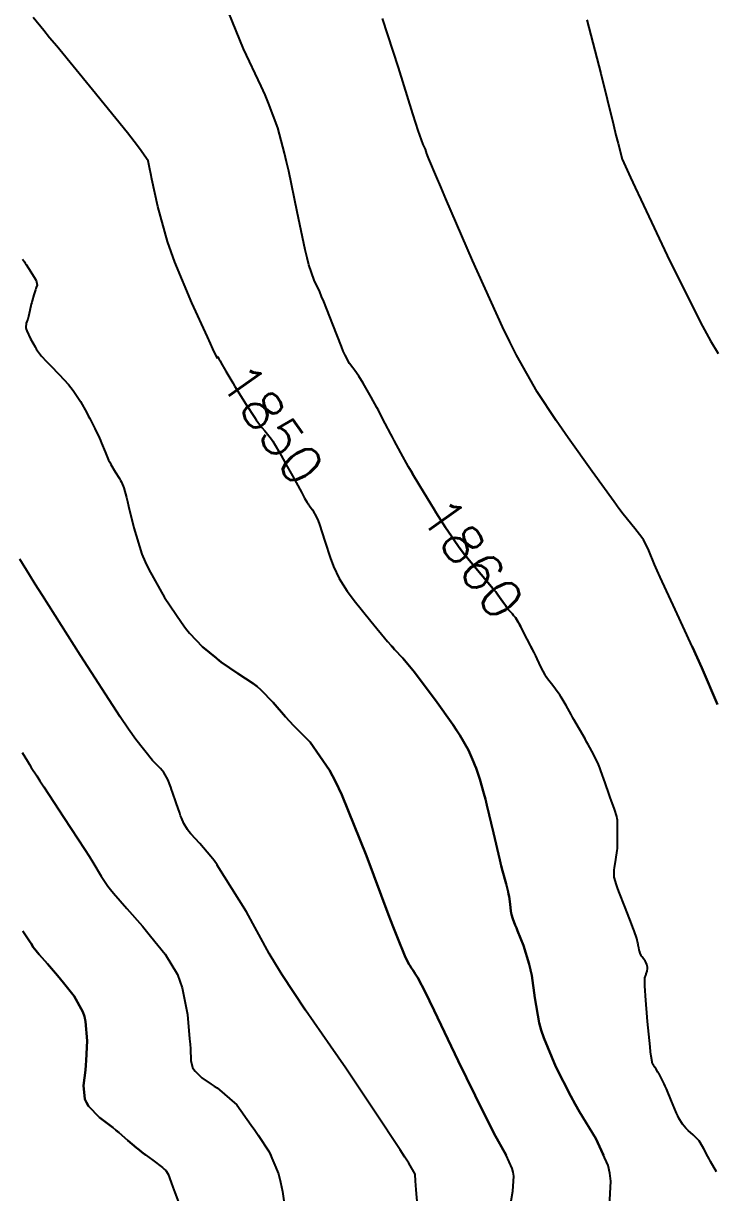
# Model space of a CAD drawing. Header units: metres. Extents: x 837477 to 838477, y 1189014 to 1191014.
# Drawn here: x 837980.9 to 838048.8, y 1189217.9 to 1189332.8 of the extents above; entities that cross this region are included whole.
import ezdxf

# ---------------------------------------------------------------- set-up
doc = ezdxf.new("R2010")
doc.units = ezdxf.units.M
doc.header["$LTSCALE"] = 0.3
doc.layers.add('COTAS 10', color=1, linetype='Continuous')
doc.styles.get("Standard").update_dxf_attribs({"font": 'simplex.shx'})

msp = doc.modelspace()

# ---------------------------------------------------------------- linework, layer by layer
at = {"layer": 'COTAS 10'}
for points, elevation in [([(838018.882, 1189289.084), (838019.034, 1189288.817), (838019.285, 1189288.388), (838020.284, 1189286.716), (838021.266, 1189285.112), (838021.506, 1189284.727), (838021.732, 1189284.366), (838022.432, 1189283.273), (838022.995, 1189282.423), (838023.135, 1189282.215), (838023.268, 1189282.02), (838023.69, 1189281.414), (838024.264, 1189280.669), (838024.493, 1189280.386), (838024.752, 1189280.07), (838025.939, 1189278.651), (838027.107, 1189277.246), (838027.353, 1189276.939), (838027.567, 1189276.668), (838028.059, 1189275.983), (838028.333, 1189275.563), (838028.407, 1189275.458), (838028.482, 1189275.359), (838028.747, 1189275.043), (838028.99, 1189274.775), (838029.05, 1189274.707), (838029.106, 1189274.641), (838029.286, 1189274.423), (838029.562, 1189273.974), (838029.68, 1189273.763), (838029.804, 1189273.537), (838029.68, 1189273.763), (838029.562, 1189273.974), (838029.286, 1189274.423), (838029.106, 1189274.641), (838029.05, 1189274.707), (838028.99, 1189274.775), (838028.747, 1189275.043), (838028.482, 1189275.359), (838028.407, 1189275.458), (838028.333, 1189275.563), (838028.059, 1189275.983), (838027.567, 1189276.668), (838027.353, 1189276.939), (838027.107, 1189277.246), (838025.939, 1189278.651), (838024.752, 1189280.07), (838024.493, 1189280.386), (838024.264, 1189280.669), (838023.69, 1189281.414), (838023.268, 1189282.02), (838023.135, 1189282.215), (838022.995, 1189282.423), (838022.432, 1189283.273), (838021.732, 1189284.366), (838021.506, 1189284.727), (838021.266, 1189285.112), (838020.284, 1189286.716), (838019.285, 1189288.388), (838019.034, 1189288.817), (838018.882, 1189289.084), (838018.796, 1189289.231), (838018.028, 1189290.604), (838017.371, 1189291.827), (838017.203, 1189292.147), (838017.039, 1189292.458), (838016.497, 1189293.514), (838015.978, 1189294.518), (838015.83, 1189294.797), (838015.68, 1189295.075), (838015.123, 1189296.084), (838014.588, 1189297.014), (838014.452, 1189297.243), (838014.321, 1189297.46), (838013.892, 1189298.141), (838013.514, 1189298.699), (838013.415, 1189298.839), (838013.319, 1189298.972), (838012.992, 1189299.401), (838012.55, 1189300.224), (838012.381, 1189300.606), (838012.191, 1189301.055), (838011.337, 1189303.232), (838010.458, 1189305.49), (838010.252, 1189305.99), (838010.063, 1189306.435), (838009.516, 1189307.591), (838008.992, 1189309.109), (838008.818, 1189309.782), (838008.63, 1189310.565), (838007.845, 1189314.307), (838007.024, 1189318.287), (838006.813, 1189319.219), (838006.61, 1189320.079), (838005.938, 1189322.571), (838005.042, 1189324.983), (838004.698, 1189325.793), (838004.312, 1189326.664), (838002.571, 1189330.319), (838000, 1189336.702)], 1860), ([(838000, 1189299.902), (837999.985, 1189299.956), (837999.983, 1189299.963), (837999.982, 1189299.964), (837999.982, 1189299.966), (837999.979, 1189299.971), (837999.977, 1189299.976), (837999.977, 1189299.977), (837999.976, 1189299.978), (837999.975, 1189299.982), (837999.972, 1189299.989), (837999.97, 1189299.992), (837999.968, 1189299.996), (837999.957, 1189300.013), (837999.574, 1189300.845), (837999.337, 1189301.362), (837999.044, 1189302.003), (837997.513, 1189305.355), (837995.843, 1189309.343), (837995.462, 1189310.385), (837995.116, 1189311.4), (837994.161, 1189314.842), (837993.575, 1189317.517), (837993.462, 1189318.049), (837993.37, 1189318.489), (837993.216, 1189319.325), (837992.365, 1189320.545), (837991.833, 1189321.228), (837991.173, 1189322.06), (837987.722, 1189326.311), (837984.22, 1189330.579), (837983.529, 1189331.422), (837982.959, 1189332.118), (837981.905, 1189333.404)], 1850), ([(838049.152, 1189265.89), (838047.591, 1189269.478), (838047.142, 1189270.486), (838046.687, 1189271.499), (838044.984, 1189275.21), (838043.523, 1189278.383), (838043.22, 1189279.057), (838042.961, 1189279.642), (838042.393, 1189281.017), (838042.011, 1189281.833), (838041.869, 1189282.066), (838041.712, 1189282.302), (838041.017, 1189283.179), (838039.889, 1189284.582), (838039.46, 1189285.15), (838038.98, 1189285.795), (838036.822, 1189288.772), (838034.48, 1189292.093), (838033.884, 1189292.956), (838033.31, 1189293.793), (838031.423, 1189296.61), (838029.393, 1189300.204), (838028.728, 1189301.531), (838028.019, 1189303.003), (838025.085, 1189309.516), (838022.464, 1189315.583), (838021.95, 1189316.773), (838021.53, 1189317.751), (838020.779, 1189319.516), (838020.65, 1189319.857), (838020.622, 1189319.938), (838020.597, 1189320.014), (838020.532, 1189320.237), (838020.459, 1189320.455), (838020.43, 1189320.527), (838020.396, 1189320.604), (838020.237, 1189320.922), (838019.75, 1189322.294), (838019.508, 1189323.035), (838019.22, 1189323.932), (838017.795, 1189328.48), (838016.239, 1189333.296)], 1870), ([(838036.319, 1189333.189), (838037.685, 1189327.894), (838038.912, 1189322.841), (838039.16, 1189321.84), (838039.369, 1189321.013), (838039.791, 1189319.467), (838040.608, 1189317.68), (838041.065, 1189316.701), (838041.622, 1189315.512), (838044.469, 1189309.467), (838047.682, 1189303.055), (838048.47, 1189301.634), (838049.215, 1189300.367)], 1880), ([(837980.861, 1189309.663), (837981.041, 1189309.387), (837981.123, 1189309.262), (837981.219, 1189309.115), (837981.682, 1189308.413), (837982.114, 1189307.702), (837982.19, 1189307.551), (837982.247, 1189307.42), (837982.297, 1189307.111), (837982.203, 1189306.855), (837982.17, 1189306.757), (837982.134, 1189306.647), (837981.976, 1189306.152), (837981.809, 1189305.567), (837981.766, 1189305.4), (837981.726, 1189305.231), (837981.591, 1189304.606), (837981.46, 1189304.028), (837981.421, 1189303.89), (837981.38, 1189303.761), (837981.223, 1189303.375), (837981.184, 1189302.939), (837981.219, 1189302.779), (837981.273, 1189302.603), (837981.63, 1189301.823), (837982.094, 1189301.021), (837982.215, 1189300.83), (837982.333, 1189300.653), (837982.734, 1189300.124), (837983.231, 1189299.58), (837983.41, 1189299.393), (837983.606, 1189299.19), (837984.464, 1189298.324), (837985.376, 1189297.324), (837985.607, 1189297.036), (837985.828, 1189296.743), (837986.549, 1189295.645), (837987.169, 1189294.551), (837987.328, 1189294.261), (837987.48, 1189293.976), (837987.982, 1189292.994), (837988.416, 1189292.069), (837988.526, 1189291.821), (837988.632, 1189291.575), (837988.977, 1189290.715), (837989.324, 1189289.904), (837989.43, 1189289.689), (837989.541, 1189289.479), (837989.981, 1189288.753), (837990.394, 1189288.084), (837990.488, 1189287.909), (837990.574, 1189287.739), (837990.813, 1189287.16), (837991.073, 1189286.223), (837991.173, 1189285.826), (837991.284, 1189285.37), (837991.786, 1189283.229), (837992.601, 1189280.644), (837992.911, 1189279.908), (837993.257, 1189279.163), (837994.807, 1189276.402), (837996.468, 1189273.944), (837996.882, 1189273.391), (837997.278, 1189272.893), (837998.545, 1189271.553), (837999.921, 1189270.434), (838000, 1189270.373), (837999.921, 1189270.434), (837998.545, 1189271.553), (837998.511, 1189271.589)], 1840), ([(838000, 1189300.096), (838000.018, 1189300.068), (838000.036, 1189300.042), (838000.04, 1189300.036), (838000.045, 1189300.03), (838000.06, 1189300.014), (838000.189, 1189299.794), (838000.265, 1189299.66), (838000.359, 1189299.494), (838000.844, 1189298.633), (838001.513, 1189297.483), (838001.722, 1189297.136), (838001.943, 1189296.777), (838002.826, 1189295.375), (838003.645, 1189294.123), (838003.825, 1189293.858), (838003.984, 1189293.628), (838004.388, 1189293.094), (838004.656, 1189292.787), (838004.802, 1189292.613), (838005.061, 1189292.292), (838005.314, 1189291.952), (838005.383, 1189291.853), (838005.451, 1189291.752), (838005.694, 1189291.369), (838006.099, 1189290.663), (838006.27, 1189290.358), (838006.466, 1189290.005), (838006.878, 1189289.261), (838007.388, 1189288.338), (838008.269, 1189286.736), (838008.44, 1189286.425), (838008.579, 1189286.172), (838008.819, 1189285.735), (838008.921, 1189285.586), (838008.975, 1189285.514), (838009.039, 1189285.428), (838009.36, 1189285.007), (838009.784, 1189284.227), (838009.914, 1189283.915), (838010.049, 1189283.562), (838010.578, 1189281.939), (838011.133, 1189280.223), (838011.283, 1189279.812), (838011.432, 1189279.428), (838011.96, 1189278.268), (838012.755, 1189277.026), (838013.072, 1189276.589), (838013.432, 1189276.112), (838015.082, 1189274.055), (838016.736, 1189272.085), (838017.098, 1189271.664), (838017.419, 1189271.296), (838018.23, 1189270.415), (838019.052, 1189269.463), (838019.378, 1189269.05), (838019.748, 1189268.573), (838021.44, 1189266.31), (838023.136, 1189263.921), (838023.507, 1189263.364), (838023.836, 1189262.852), (838024.669, 1189261.379), (838025.18, 1189260.229), (838025.306, 1189259.921), (838025.424, 1189259.617), (838025.796, 1189258.553), (838026.2, 1189257.113), (838026.339, 1189256.571), (838026.491, 1189255.967), (838027.136, 1189253.267), (838027.764, 1189250.609), (838027.905, 1189250.032), (838028.032, 1189249.523), (838028.37, 1189248.256), (838028.58, 1189247.449), (838028.626, 1189247.23), (838028.666, 1189247.012), (838028.768, 1189246.242), (838028.85, 1189245.561), (838028.878, 1189245.4), (838028.908, 1189245.251), (838029.033, 1189244.813), (838029.278, 1189244.19), (838029.382, 1189243.924), (838029.502, 1189243.618), (838030.069, 1189242.177), (838030.648, 1189240.351), (838030.775, 1189239.803), (838030.889, 1189239.237), (838031.182, 1189237.036), (838031.623, 1189234.585), (838031.829, 1189233.86), (838032.073, 1189233.115), (838033.258, 1189230.258), (838034.727, 1189227.362), (838035.149, 1189226.592), (838035.578, 1189225.836), (838037.183, 1189223.222), (838037.929, 1189221.589)], 1850), ([(838018.306, 1189221.589), (838017.967, 1189222.111), (838015.516, 1189225.815), (838012.615, 1189230.119), (838011.862, 1189231.223), (838011.131, 1189232.288), (838008.671, 1189235.815), (838006.37, 1189239.292), (838005.738, 1189240.325), (838005.109, 1189241.389), (838002.856, 1189245.486), (838000, 1189250.098), (837999.998, 1189250.101), (837999.679, 1189250.53), (837999.365, 1189250.935), (837998.28, 1189252.201), (837997.401, 1189253.177), (837997.217, 1189253.401), (837997.059, 1189253.603), (837996.704, 1189254.166), (837996.477, 1189254.738), (837996.4, 1189254.948), (837996.317, 1189255.179), (837995.967, 1189256.197), (837995.602, 1189257.26), (837995.51, 1189257.519), (837995.422, 1189257.763), (837995.135, 1189258.517), (837994.745, 1189259.198), (837994.592, 1189259.396), (837994.419, 1189259.597), (837993.631, 1189260.359), (837991.988, 1189262.421), (837991.276, 1189263.443), (837990.453, 1189264.66), (837986.551, 1189270.683), (837982.824, 1189276.576), (837982.11, 1189277.712), (837981.534, 1189278.633), (837980.604, 1189280.165)], 1830), ([(838048.12, 1189221.589), (838047.806, 1189222.21), (838047.452, 1189222.821), (838047.339, 1189222.974), (838047.221, 1189223.121), (838046.74, 1189223.59), (838046.263, 1189224.008), (838046.146, 1189224.121), (838046.036, 1189224.233), (838045.694, 1189224.628), (838045.347, 1189225.212), (838045.234, 1189225.442), (838045.113, 1189225.702), (838044.614, 1189226.891), (838044.128, 1189228.084), (838044.016, 1189228.347), (838043.913, 1189228.581), (838043.622, 1189229.18), (838043.406, 1189229.558), (838043.35, 1189229.651), (838043.297, 1189229.74), (838043.12, 1189230.019), (838042.967, 1189230.254), (838042.929, 1189230.314), (838042.892, 1189230.373), (838042.773, 1189230.568), (838042.63, 1189231.317), (838042.578, 1189231.725), (838042.521, 1189232.219), (838042.27, 1189234.728), (838042.057, 1189237.254), (838042.024, 1189237.76), (838042.002, 1189238.181), (838042.017, 1189239.004), (838042.102, 1189239.273), (838042.125, 1189239.345), (838042.147, 1189239.417), (838042.224, 1189239.671), (838042.267, 1189239.919), (838042.268, 1189239.988), (838042.264, 1189240.057), (838042.207, 1189240.308), (838042.103, 1189240.547), (838042.069, 1189240.609), (838042.032, 1189240.67), (838041.88, 1189240.873), (838041.728, 1189241.075), (838041.691, 1189241.134), (838041.657, 1189241.195), (838041.553, 1189241.428), (838041.477, 1189241.659), (838041.461, 1189241.719), (838041.446, 1189241.777), (838041.41, 1189241.973), (838041.364, 1189242.222), (838041.344, 1189242.314), (838041.321, 1189242.415), (838041.209, 1189242.864), (838040.953, 1189243.643), (838040.839, 1189243.953), (838040.706, 1189244.303), (838040.07, 1189245.909), (838039.445, 1189247.505), (838039.319, 1189247.85), (838039.214, 1189248.153), (838039.004, 1189248.894), (838038.98, 1189249.448), (838038.992, 1189249.633), (838039.011, 1189249.831), (838039.147, 1189250.657), (838039.29, 1189251.516), (838039.313, 1189251.734), (838039.33, 1189251.944), (838039.332, 1189252.633), (838039.306, 1189253.23), (838039.305, 1189253.382), (838039.306, 1189253.528), (838039.333, 1189254.006), (838039.31, 1189254.515), (838039.281, 1189254.681), (838039.241, 1189254.857), (838039.013, 1189255.58), (838038.698, 1189256.459), (838038.603, 1189256.733), (838038.505, 1189257.021), (838038.121, 1189258.169), (838037.696, 1189259.352), (838037.572, 1189259.662), (838037.444, 1189259.963), (838036.957, 1189260.986), (838036.438, 1189261.955), (838036.29, 1189262.222), (838036.141, 1189262.489), (838035.587, 1189263.447), (838035.04, 1189264.386), (838034.896, 1189264.64), (838034.754, 1189264.892), (838034.267, 1189265.781), (838033.782, 1189266.611), (838033.641, 1189266.826), (838033.498, 1189267.034), (838032.957, 1189267.734), (838032.446, 1189268.405), (838032.321, 1189268.596), (838032.203, 1189268.789), (838031.835, 1189269.502), (838031.428, 1189270.374), (838031.286, 1189270.666), (838031.13, 1189270.98), (838030.457, 1189272.298), (838029.816, 1189273.513), (838029.804, 1189273.537)], 1860), ([(838019.727, 1189215.894), (838019.552, 1189218.179), (838019.516, 1189218.633), (838019.487, 1189219.01), (838019.428, 1189219.727), (838018.816, 1189220.791), (838018.437, 1189221.386), (838017.967, 1189222.111), (838015.516, 1189225.815), (838012.615, 1189230.119), (838011.862, 1189231.223), (838011.131, 1189232.288), (838008.671, 1189235.815), (838006.37, 1189239.292), (838005.738, 1189240.325), (838005.109, 1189241.389), (838002.856, 1189245.486), (838000, 1189250.098), (837999.998, 1189250.101), (837999.679, 1189250.53), (837999.365, 1189250.935), (837998.28, 1189252.201), (837997.401, 1189253.177), (837997.217, 1189253.401), (837997.059, 1189253.603), (837996.704, 1189254.166), (837996.477, 1189254.738), (837996.4, 1189254.948), (837996.317, 1189255.179), (837995.967, 1189256.197), (837995.602, 1189257.26), (837995.51, 1189257.519), (837995.422, 1189257.763), (837995.135, 1189258.517), (837994.745, 1189259.198), (837994.592, 1189259.396), (837994.419, 1189259.597), (837993.631, 1189260.359), (837991.988, 1189262.421), (837991.276, 1189263.443), (837990.453, 1189264.66), (837986.551, 1189270.683), (837985.978, 1189271.589)], 1830), ([(838038.513, 1189215.984), (838038.679, 1189219.008), (838038.569, 1189219.802), (838038.391, 1189220.577), (838037.183, 1189223.222), (838035.578, 1189225.836), (838035.149, 1189226.592), (838034.727, 1189227.362), (838033.258, 1189230.258), (838032.073, 1189233.115), (838031.829, 1189233.86), (838031.623, 1189234.585), (838031.182, 1189237.036), (838030.889, 1189239.237), (838030.775, 1189239.803), (838030.648, 1189240.351), (838030.069, 1189242.177), (838029.502, 1189243.618), (838029.382, 1189243.924), (838029.278, 1189244.19), (838029.033, 1189244.813), (838028.908, 1189245.251), (838028.878, 1189245.4), (838028.85, 1189245.561), (838028.768, 1189246.242), (838028.666, 1189247.012), (838028.626, 1189247.23), (838028.58, 1189247.449), (838028.37, 1189248.256), (838028.032, 1189249.523), (838027.905, 1189250.032), (838027.764, 1189250.609), (838027.136, 1189253.267), (838026.491, 1189255.967), (838026.339, 1189256.571), (838026.2, 1189257.113), (838025.796, 1189258.553), (838025.424, 1189259.617), (838025.306, 1189259.921), (838025.18, 1189260.229), (838024.669, 1189261.379), (838023.836, 1189262.852), (838023.507, 1189263.364), (838023.136, 1189263.921), (838021.44, 1189266.31), (838019.748, 1189268.573), (838019.378, 1189269.05), (838019.052, 1189269.463), (838018.23, 1189270.415), (838017.419, 1189271.296), (838017.164, 1189271.589)], 1850), ([(838049.039, 1189219.93), (838048.453, 1189220.967), (838048.314, 1189221.221), (838048.185, 1189221.461), (838047.806, 1189222.21), (838047.452, 1189222.821), (838047.339, 1189222.974), (838047.221, 1189223.121), (838046.74, 1189223.59), (838046.263, 1189224.008), (838046.146, 1189224.121), (838046.036, 1189224.233), (838045.694, 1189224.628), (838045.347, 1189225.212), (838045.234, 1189225.442), (838045.113, 1189225.702), (838044.614, 1189226.891), (838044.128, 1189228.084), (838044.016, 1189228.347), (838043.913, 1189228.581), (838043.622, 1189229.18), (838043.406, 1189229.558), (838043.35, 1189229.651), (838043.297, 1189229.74), (838043.12, 1189230.019), (838042.967, 1189230.254), (838042.929, 1189230.314), (838042.892, 1189230.373), (838042.773, 1189230.568), (838042.63, 1189231.317), (838042.578, 1189231.725), (838042.521, 1189232.219), (838042.27, 1189234.728), (838042.057, 1189237.254), (838042.024, 1189237.76), (838042.002, 1189238.181), (838042.017, 1189239.004), (838042.102, 1189239.273), (838042.125, 1189239.345), (838042.147, 1189239.417), (838042.224, 1189239.671), (838042.267, 1189239.919), (838042.268, 1189239.988), (838042.264, 1189240.057), (838042.207, 1189240.308), (838042.103, 1189240.547), (838042.069, 1189240.609), (838042.032, 1189240.67), (838041.88, 1189240.873), (838041.728, 1189241.075), (838041.691, 1189241.134), (838041.657, 1189241.195), (838041.553, 1189241.428), (838041.477, 1189241.659), (838041.461, 1189241.719), (838041.446, 1189241.777), (838041.41, 1189241.973), (838041.364, 1189242.222), (838041.344, 1189242.314), (838041.321, 1189242.415), (838041.209, 1189242.864), (838040.953, 1189243.643), (838040.839, 1189243.953), (838040.706, 1189244.303), (838040.07, 1189245.909), (838039.445, 1189247.505), (838039.319, 1189247.85), (838039.214, 1189248.153), (838039.004, 1189248.894), (838038.98, 1189249.448), (838038.992, 1189249.633), (838039.011, 1189249.831), (838039.147, 1189250.657), (838039.29, 1189251.516), (838039.313, 1189251.734), (838039.33, 1189251.944), (838039.332, 1189252.633), (838039.306, 1189253.23), (838039.305, 1189253.382), (838039.306, 1189253.528), (838039.333, 1189254.006), (838039.31, 1189254.515), (838039.281, 1189254.681), (838039.241, 1189254.857), (838039.013, 1189255.58), (838038.698, 1189256.459), (838038.603, 1189256.733), (838038.505, 1189257.021), (838038.121, 1189258.169), (838037.696, 1189259.352), (838037.572, 1189259.662), (838037.444, 1189259.963), (838036.957, 1189260.986), (838036.438, 1189261.955), (838036.29, 1189262.222), (838036.141, 1189262.489), (838035.587, 1189263.447), (838035.04, 1189264.386), (838034.896, 1189264.64), (838034.754, 1189264.892), (838034.267, 1189265.781), (838033.782, 1189266.611), (838033.641, 1189266.826), (838033.498, 1189267.034), (838032.957, 1189267.734), (838032.446, 1189268.405), (838032.321, 1189268.596), (838032.203, 1189268.789), (838031.835, 1189269.502), (838031.428, 1189270.374), (838031.286, 1189270.666), (838031.13, 1189270.98), (838030.819, 1189271.589)], 1860), ([(838046.646, 1189271.589), (838046.687, 1189271.499), (838047.142, 1189270.486), (838047.591, 1189269.478), (838049.152, 1189265.89)], 1870), ([(838028.794, 1189216.68), (838029.038, 1189218.039), (838029.12, 1189219.515), (838029.066, 1189219.903), (838028.979, 1189220.282), (838028.389, 1189221.573), (838027.177, 1189223.747), (838026.698, 1189224.682), (838026.156, 1189225.761), (838023.681, 1189230.862), (838021.319, 1189235.787), (838020.849, 1189236.756), (838020.459, 1189237.553), (838019.715, 1189239.004), (838019.505, 1189239.317), (838019.451, 1189239.395), (838019.4, 1189239.471), (838019.229, 1189239.715), (838019.022, 1189240.05), (838018.946, 1189240.182), (838018.863, 1189240.332), (838018.5, 1189241.014), (838017.658, 1189243.03), (838017.274, 1189244.021), (838016.824, 1189245.199), (838014.652, 1189251.014), (838012.22, 1189257.008), (838011.606, 1189258.298), (838011.018, 1189259.429), (838009.111, 1189262.179), (838007.495, 1189263.813), (838007.091, 1189264.24), (838006.706, 1189264.655), (838005.474, 1189266.064), (838004.271, 1189267.316), (838003.904, 1189267.633), (838003.524, 1189267.936), (838002.029, 1189268.925), (838000.388, 1189270.048), (838000, 1189270.367), (838000.388, 1189270.048), (838002.029, 1189268.925), (838003.524, 1189267.936), (838003.904, 1189267.633), (838004.271, 1189267.316), (838005.474, 1189266.064), (838006.706, 1189264.655), (838007.091, 1189264.24), (838007.495, 1189263.813), (838009.111, 1189262.179), (838011.018, 1189259.429), (838011.606, 1189258.298), (838012.22, 1189257.008), (838014.652, 1189251.014), (838016.824, 1189245.199), (838017.274, 1189244.021), (838017.658, 1189243.03), (838018.5, 1189241.014), (838018.863, 1189240.332), (838018.946, 1189240.182), (838019.022, 1189240.05), (838019.229, 1189239.715), (838019.4, 1189239.471), (838019.451, 1189239.395), (838019.505, 1189239.317), (838019.715, 1189239.004), (838020.459, 1189237.553), (838020.849, 1189236.756), (838021.319, 1189235.787), (838023.681, 1189230.862), (838026.156, 1189225.761), (838026.698, 1189224.682), (838027.177, 1189223.747), (838028.38, 1189221.589)], 1840), ([(837980.824, 1189261.148), (837981.354, 1189260.305), (837981.461, 1189260.134), (837981.55, 1189259.989), (837981.726, 1189259.691), (837982.254, 1189258.864), (837982.565, 1189258.385), (837982.948, 1189257.798), (837984.925, 1189254.78), (837986.977, 1189251.629), (837987.406, 1189250.959), (837987.774, 1189250.378), (837988.605, 1189249.009), (837989.257, 1189248.034), (837989.514, 1189247.701), (837989.803, 1189247.341), (837991.124, 1189245.81), (837992.636, 1189244.082), (837993.046, 1189243.597), (837993.452, 1189243.109), (837994.89, 1189241.326), (837996.083, 1189239.323), (837996.334, 1189238.697), (837996.552, 1189238.041), (837997.056, 1189235.413), (837997.283, 1189232.998), (837997.326, 1189232.475), (837997.361, 1189232.017), (837997.415, 1189230.889), (837997.578, 1189230.194), (837997.681, 1189230.008), (837997.81, 1189229.826), (837998.485, 1189229.19), (837999.411, 1189228.554), (837999.698, 1189228.371), (837999.998, 1189228.185), (838000, 1189228.184), (838001.915, 1189226.538), (838003.317, 1189224.539), (838003.671, 1189224.028), (838004.01, 1189223.536), (838005.11, 1189221.915), (838006.009, 1189219.759), (838006.221, 1189218.93), (838006.418, 1189218), (838006.998, 1189213.803)], 1820), ([(837980.824, 1189261.148), (837981.354, 1189260.305), (837981.461, 1189260.134), (837981.55, 1189259.989), (837981.726, 1189259.691), (837982.254, 1189258.864), (837982.565, 1189258.385), (837982.948, 1189257.798), (837984.925, 1189254.78), (837986.977, 1189251.629), (837987.406, 1189250.959), (837987.774, 1189250.378), (837988.605, 1189249.009), (837989.257, 1189248.034), (837989.514, 1189247.701), (837989.803, 1189247.341), (837991.124, 1189245.81), (837992.636, 1189244.082), (837993.046, 1189243.597), (837993.452, 1189243.109), (837994.89, 1189241.326), (837996.083, 1189239.323), (837996.334, 1189238.697), (837996.552, 1189238.041), (837997.056, 1189235.413), (837997.283, 1189232.998), (837997.326, 1189232.475), (837997.361, 1189232.017), (837997.415, 1189230.889), (837997.578, 1189230.194), (837997.681, 1189230.008), (837997.81, 1189229.826), (837998.485, 1189229.19), (837999.411, 1189228.554), (837999.698, 1189228.371), (837999.998, 1189228.185), (838000, 1189228.184), (838001.915, 1189226.538), (838003.317, 1189224.539), (838003.671, 1189224.028), (838004.01, 1189223.536), (838005.11, 1189221.915), (838005.246, 1189221.589)], 1820), ([(837992.976, 1189221.589), (837992.586, 1189221.877), (837992.314, 1189222.091), (837992.054, 1189222.301), (837991.214, 1189223.032), (837990.324, 1189223.808), (837990.033, 1189224.047), (837989.722, 1189224.296), (837988.435, 1189225.283), (837987.335, 1189226.405), (837987.141, 1189226.74), (837986.995, 1189227.085), (837986.869, 1189228.42), (837987.036, 1189229.945), (837987.074, 1189230.411), (837987.11, 1189230.896), (837987.212, 1189232.805), (837987.066, 1189234.714), (837986.946, 1189235.199), (837986.791, 1189235.665), (837985.942, 1189237.191), (837984.884, 1189238.534), (837984.597, 1189238.884), (837984.313, 1189239.226), (837983.309, 1189240.384), (837982.496, 1189241.303), (837982.333, 1189241.493), (837982.196, 1189241.656), (837981.924, 1189242.014), (837981.707, 1189242.368), (837981.605, 1189242.527), (837981.485, 1189242.714), (837980.9, 1189243.612)], 1810), ([(837980.9, 1189243.612), (837981.485, 1189242.714), (837981.605, 1189242.527), (837981.707, 1189242.368), (837981.924, 1189242.014), (837982.196, 1189241.656), (837982.333, 1189241.493), (837982.496, 1189241.303), (837983.309, 1189240.384), (837984.313, 1189239.226), (837984.597, 1189238.884), (837984.884, 1189238.534), (837985.942, 1189237.191), (837986.791, 1189235.665), (837986.946, 1189235.199), (837987.066, 1189234.714), (837987.212, 1189232.805), (837987.11, 1189230.896), (837987.074, 1189230.411), (837987.036, 1189229.945), (837986.869, 1189228.42), (837986.995, 1189227.085), (837987.141, 1189226.74), (837987.335, 1189226.405), (837988.435, 1189225.283), (837989.722, 1189224.296), (837990.033, 1189224.047), (837990.324, 1189223.808), (837991.214, 1189223.032), (837992.054, 1189222.301), (837992.314, 1189222.091), (837992.586, 1189221.877), (837993.665, 1189221.078), (837994.602, 1189220.37), (837994.783, 1189220.215), (837994.931, 1189220.076), (837995.182, 1189219.723), (837995.456, 1189218.887), (837995.617, 1189218.445), (837995.815, 1189217.911), (837996.841, 1189215.224)], 1810)]:
    msp.add_lwpolyline(points, dxfattribs=dict(at, elevation=elevation))

# ---------------------------------------------------------------- texts
at = {"layer": 'COTAS 10', "char_height": 3.8, "attachment_point": 7}
for s, insert, rotation in [('1850', (838000.11, 1189297.694, 1850), 305.05721), ('1860', (838019.77, 1189284.514, 1860), 305.09394)]:
    msp.add_mtext(s, dxfattribs=dict(at, insert=insert, rotation=rotation))

doc.saveas('drawing.dxf')
